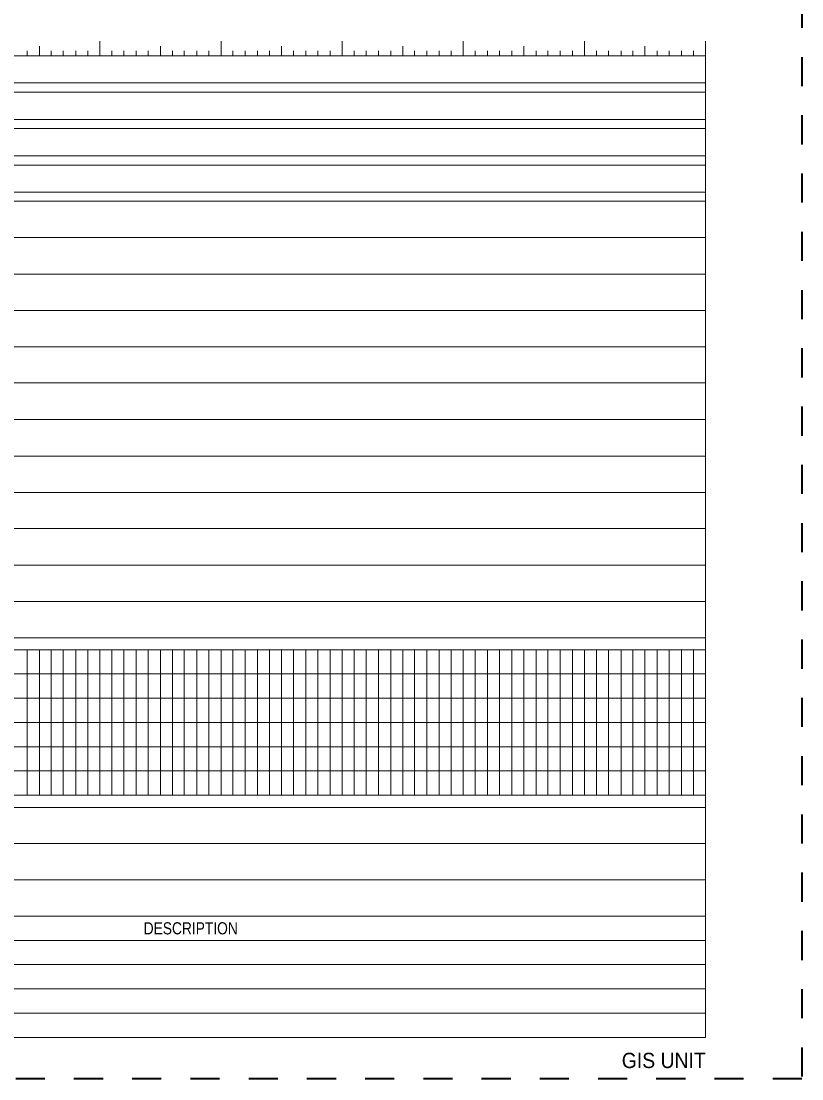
# Model space of a CAD drawing. Extents: x -84 to 85, y -263 to 274.
# Drawn here: x 5.405 to 8.086, y -5.536 to -1.905 of the extents above; entities that cross this region are included whole.
import ezdxf
from ezdxf.enums import TextEntityAlignment as Align

# ---------------------------------------------------------------- set-up
doc = ezdxf.new("R2010")
doc.units = 0
doc.header["$LTSCALE"] = 0.017
doc.linetypes.add('MEDIUM_DASHED', pattern=[4.5, 3, -1.5])
doc.layers.add('1', color=7, linetype='Continuous', lineweight=13)

msp = doc.modelspace()

# ---------------------------------------------------------------- linework, layer by layer
at = {"layer": '1'}
for p, q in [((5.467, -1.991), (5.467, -2.024)), ((5.675, -1.974), (5.675, -2.024)), ((5.883, -1.991), (5.883, -2.024)), ((6.091, -1.974), (6.091, -2.024)), ((6.299, -1.991), (6.299, -2.024)), ((6.507, -1.974), (6.507, -2.024)), ((6.715, -1.991), (6.715, -2.024)), ((6.923, -1.974), (6.923, -2.024)), ((7.131, -1.991), (7.131, -2.024)), ((7.339, -1.974), (7.339, -2.024)), ((7.547, -1.991), (7.547, -2.024)), ((7.755, -1.974), (7.755, -2.024)), ((-1.2, -2.024), (7.755, -2.024)), ((5.425, -2.007), (5.425, -2.024)), ((5.508, -2.007), (5.508, -2.024)), ((5.549, -2.007), (5.549, -2.024)), ((5.592, -2.007), (5.592, -2.024)), ((5.633, -2.007), (5.633, -2.024)), ((5.716, -2.007), (5.716, -2.024)), ((5.757, -2.007), (5.757, -2.024)), ((5.8, -2.007), (5.8, -2.024)), ((5.841, -2.007), (5.841, -2.024)), ((5.924, -2.007), (5.924, -2.024)), ((5.965, -2.007), (5.965, -2.024)), ((6.008, -2.007), (6.008, -2.024)), ((6.049, -2.007), (6.049, -2.024)), ((6.132, -2.007), (6.132, -2.024)), ((6.174, -2.007), (6.174, -2.024)), ((6.216, -2.007), (6.216, -2.024)), ((6.257, -2.007), (6.257, -2.024)), ((6.34, -2.007), (6.34, -2.024)), ((6.382, -2.007), (6.382, -2.024)), ((6.424, -2.007), (6.424, -2.024)), ((6.466, -2.007), (6.466, -2.024)), ((6.548, -2.007), (6.548, -2.024)), ((6.59, -2.007), (6.59, -2.024)), ((6.632, -2.007), (6.632, -2.024)), ((6.674, -2.007), (6.674, -2.024)), ((6.756, -2.007), (6.756, -2.024)), ((6.798, -2.007), (6.798, -2.024)), ((6.84, -2.007), (6.84, -2.024)), ((6.882, -2.007), (6.882, -2.024)), ((6.964, -2.007), (6.964, -2.024)), ((7.006, -2.007), (7.006, -2.024)), ((7.048, -2.007), (7.048, -2.024)), ((7.09, -2.007), (7.09, -2.024)), ((7.173, -2.007), (7.173, -2.024)), ((7.214, -2.007), (7.214, -2.024)), ((7.256, -2.007), (7.256, -2.024)), ((7.298, -2.007), (7.298, -2.024)), ((7.381, -2.007), (7.381, -2.024)), ((7.422, -2.007), (7.422, -2.024)), ((7.465, -2.007), (7.465, -2.024)), ((7.506, -2.007), (7.506, -2.024)), ((7.589, -2.007), (7.589, -2.024)), ((7.63, -2.007), (7.63, -2.024)), ((7.673, -2.007), (7.673, -2.024)), ((7.714, -2.007), (7.714, -2.024)), ((7.755, -5.394), (7.755, -2.024)), ((-0.568, -2.117), (7.755, -2.117)), ((-1.2, -2.149), (7.755, -2.149)), ((-0.568, -2.243), (7.755, -2.243)), ((-1.2, -2.273), (7.755, -2.273)), ((-0.568, -2.367), (7.755, -2.367)), ((-0.793, -2.399), (7.755, -2.399)), ((-0.568, -2.492), (7.755, -2.492)), ((-1.2, -2.523), (7.755, -2.523)), ((-0.793, -2.648), (7.755, -2.648)), ((-0.793, -2.773), (7.755, -2.773)), ((-0.793, -3.023), (7.755, -3.023)), ((-0.793, -3.147), (7.755, -3.147)), ((-1.2, -3.272), (7.755, -3.272)), ((-1.2, -3.398), (7.755, -3.398)), ((-1.2, -3.523), (7.755, -3.523)), ((-0.793, -3.647), (7.755, -3.647)), ((-1.2, -3.772), (7.755, -3.772)), ((-1.2, -3.897), (7.755, -3.897)), ((-1.2, -4.022), (7.755, -4.022)), ((-0.568, -4.063), (7.755, -4.063)), ((5.425, -4.063), (5.425, -4.562)), ((5.467, -4.063), (5.467, -4.562)), ((5.508, -4.063), (5.508, -4.562)), ((5.549, -4.063), (5.549, -4.562)), ((5.592, -4.063), (5.592, -4.562)), ((5.633, -4.063), (5.633, -4.562)), ((5.675, -4.063), (5.675, -4.562)), ((5.716, -4.063), (5.716, -4.562)), ((5.757, -4.063), (5.757, -4.562)), ((5.8, -4.063), (5.8, -4.562)), ((5.841, -4.063), (5.841, -4.562)), ((5.883, -4.063), (5.883, -4.562)), ((5.924, -4.063), (5.924, -4.562)), ((5.965, -4.063), (5.965, -4.562)), ((6.008, -4.063), (6.008, -4.562)), ((6.049, -4.063), (6.049, -4.562)), ((6.091, -4.063), (6.091, -4.562)), ((6.132, -4.063), (6.132, -4.562)), ((6.174, -4.063), (6.174, -4.562)), ((6.216, -4.063), (6.216, -4.562)), ((6.257, -4.063), (6.257, -4.562)), ((6.299, -4.063), (6.299, -4.562)), ((6.34, -4.063), (6.34, -4.562)), ((6.382, -4.063), (6.382, -4.562)), ((6.424, -4.063), (6.424, -4.562)), ((6.466, -4.063), (6.466, -4.562)), ((6.507, -4.063), (6.507, -4.562)), ((6.548, -4.063), (6.548, -4.562)), ((6.59, -4.063), (6.59, -4.562)), ((6.632, -4.063), (6.632, -4.562)), ((6.674, -4.063), (6.674, -4.562)), ((6.715, -4.063), (6.715, -4.562)), ((6.756, -4.063), (6.756, -4.562)), ((6.798, -4.063), (6.798, -4.562)), ((6.84, -4.063), (6.84, -4.562)), ((6.882, -4.063), (6.882, -4.562)), ((6.923, -4.063), (6.923, -4.562)), ((6.964, -4.063), (6.964, -4.562)), ((7.006, -4.063), (7.006, -4.562)), ((7.048, -4.063), (7.048, -4.562)), ((7.09, -4.063), (7.09, -4.562)), ((7.131, -4.063), (7.131, -4.562)), ((7.173, -4.063), (7.173, -4.562)), ((7.214, -4.063), (7.214, -4.562)), ((7.256, -4.063), (7.256, -4.562)), ((7.298, -4.063), (7.298, -4.562)), ((7.339, -4.063), (7.339, -4.562)), ((7.381, -4.063), (7.381, -4.562)), ((7.422, -4.063), (7.422, -4.562)), ((7.465, -4.063), (7.465, -4.562)), ((7.506, -4.063), (7.506, -4.562)), ((7.547, -4.063), (7.547, -4.562)), ((7.589, -4.063), (7.589, -4.562)), ((7.63, -4.063), (7.63, -4.562)), ((7.673, -4.063), (7.673, -4.562)), ((7.714, -4.063), (7.714, -4.562)), ((-0.568, -4.146), (7.755, -4.146)), ((-0.568, -4.229), (7.755, -4.229)), ((-0.568, -4.313), (7.755, -4.313)), ((-0.568, -4.396), (7.755, -4.396)), ((-0.568, -4.479), (7.755, -4.479)), ((-0.568, -4.562), (7.755, -4.562)), ((-0.568, -4.728), (7.755, -4.728)), ((-0.568, -4.853), (7.755, -4.853)), ((-1.2, -4.978), (7.755, -4.978)), ((2.844, -5.061), (7.755, -5.061)), ((2.844, -5.144), (7.755, -5.144)), ((2.844, -5.227), (7.755, -5.227)), ((4.221, -5.311), (7.755, -5.311)), ((-1.2, -5.394), (7.755, -5.394))]:
    msp.add_line(p, q, dxfattribs=at)
at = {"layer": '1', "linetype": 'MEDIUM_DASHED', "lineweight": 35}
msp.add_lwpolyline([(-2.59, 1.372), (8.086, 1.372), (8.086, -5.536), (-2.59, -5.536)], close=True, dxfattribs=at)
at = {"layer": '1'}
for points in [[(-1.2, -2.898), (-0.793, -2.898), (7.755, -2.898)], [(-1.2, -4.604), (0.331, -4.604), (7.755, -4.604)]]:
    msp.add_lwpolyline(points, dxfattribs=at)

# ---------------------------------------------------------------- texts
at = {"layer": '1', "width": 0.85}
msp.add_text('DESCRIPTION', height=0.04161, dxfattribs=at).set_placement((5.987, -5.04), align=Align.CENTER)
at = {"layer": '1', "width": 0.95}
msp.add_text('GIS UNIT', height=0.05243, dxfattribs=at).set_placement((7.756, -5.499), align=Align.RIGHT)

doc.saveas('drawing.dxf')
